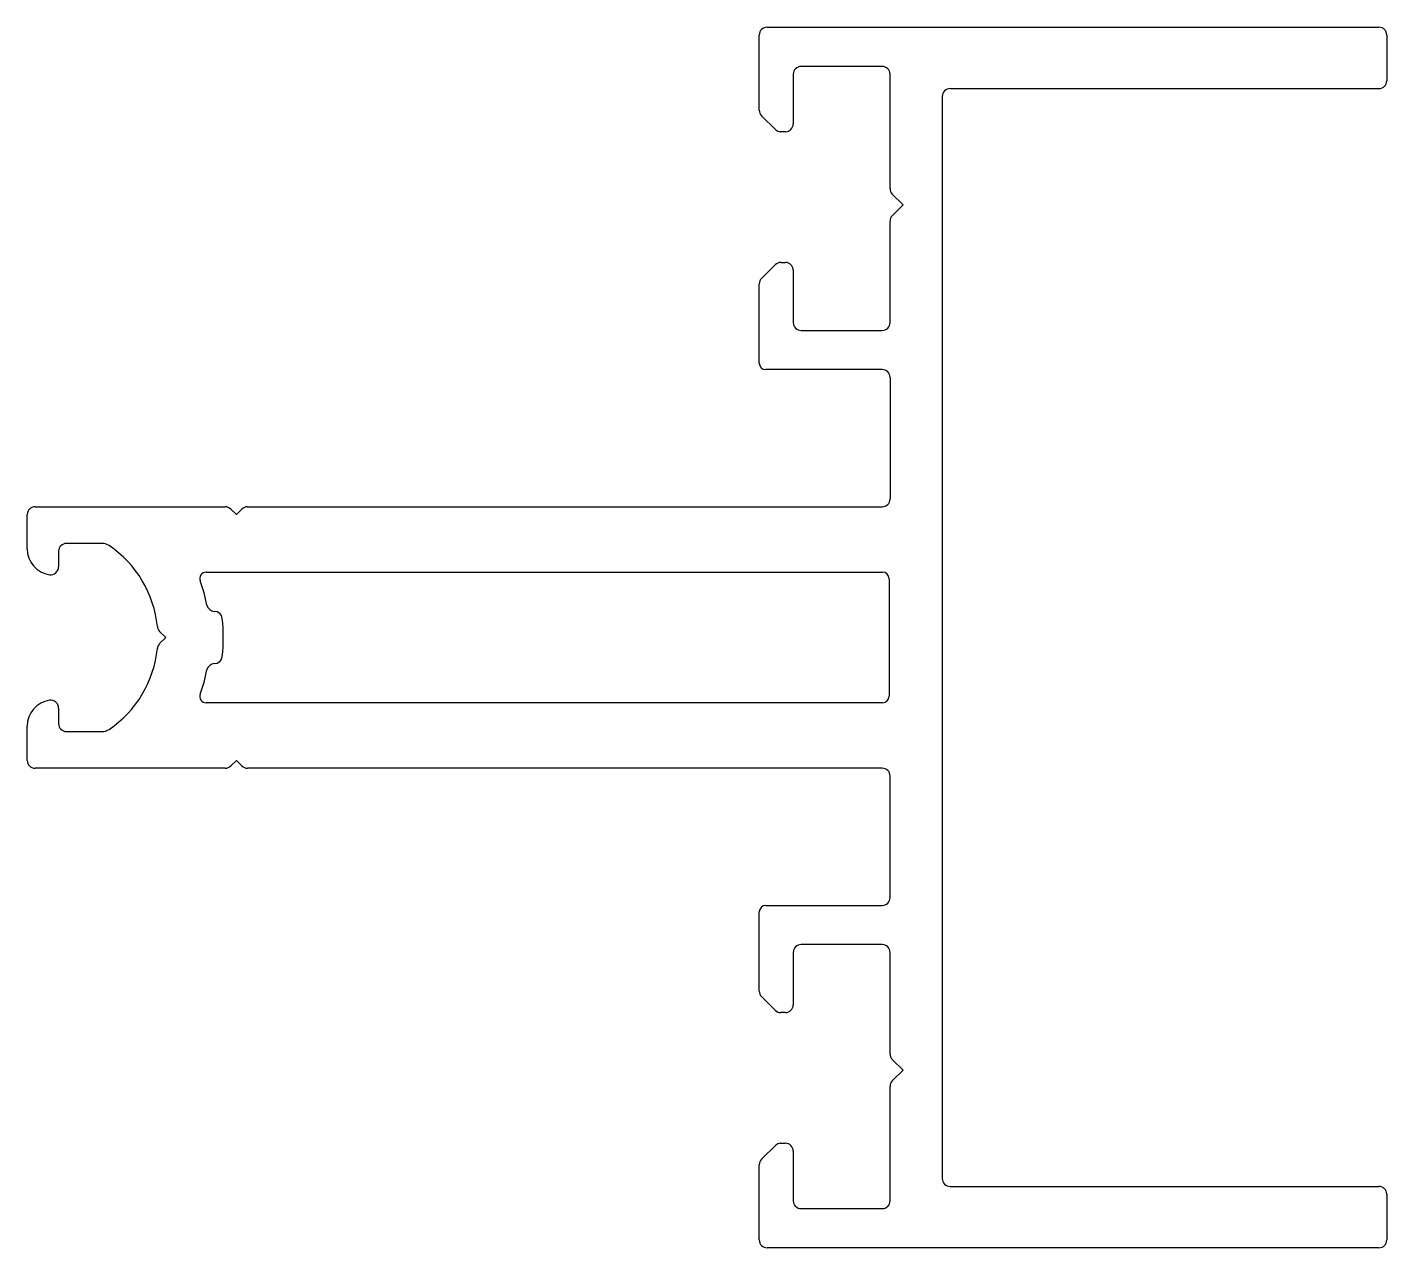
# Model space of a CAD drawing. Extents: x 2293.8 to 2345.8, y 1905.3 to 1952.
import ezdxf

# ---------------------------------------------------------------- set-up
doc = ezdxf.new("R2010")
doc.units = 0
doc.layers.get('0').update_dxf_attribs({"linetype": 'CONTINUOUS'})

msp = doc.modelspace()

# ---------------------------------------------------------------- linework, layer by layer
at = {"color": 0}
for p, q in [((2321.812, 1948.842), (2321.812, 1951.718)), ((2322.112, 1952.018), (2345.512, 1952.018)), ((2345.812, 1951.718), (2345.812, 1949.968)), ((2326.512, 1950.518), (2323.412, 1950.518)), ((2323.112, 1950.218), (2323.112, 1948.318)), ((2326.812, 1945.842), (2326.812, 1950.218)), ((2329.112, 1949.668), (2345.512, 1949.668)), ((2328.812, 1949.368), (2328.812, 1907.968)), ((2322.439, 1948.091), (2321.9, 1948.63)), ((2322.812, 1948.018), (2322.616, 1948.018)), ((2327.312, 1945.218), (2326.9, 1945.63)), ((2326.9, 1944.806), (2327.312, 1945.218)), ((2326.812, 1940.718), (2326.812, 1944.593)), ((2321.9, 1942.406), (2322.425, 1942.93)), ((2322.637, 1943.018), (2322.812, 1943.018)), ((2323.112, 1942.718), (2323.112, 1940.718)), ((2321.812, 1939.168), (2321.812, 1942.194)), ((2323.412, 1940.418), (2326.512, 1940.418)), ((2326.512, 1938.918), (2322.062, 1938.918)), ((2326.812, 1938.618), (2326.812, 1933.968)), ((2293.813, 1932.06), (2293.813, 1933.368)), ((2294.113, 1933.668), (2301.389, 1933.668)), ((2301.601, 1933.58), (2301.813, 1933.368)), ((2301.813, 1933.368), (2302.025, 1933.58)), ((2302.237, 1933.668), (2326.512, 1933.668)), ((2295.013, 1931.968), (2295.013, 1931.368)), ((2296.665, 1932.268), (2295.313, 1932.268)), ((2300.66, 1931.168), (2326.528, 1931.168)), ((2326.778, 1930.918), (2326.778, 1926.418)), ((2300.975, 1929.668), (2300.982, 1929.668)), ((2299.113, 1928.668), (2298.879, 1928.902)), ((2298.879, 1928.433), (2299.113, 1928.668)), ((2300.982, 1927.668), (2300.975, 1927.668)), ((2326.528, 1926.168), (2300.66, 1926.168)), ((2295.013, 1925.968), (2295.013, 1925.368)), ((2293.813, 1923.968), (2293.813, 1925.275)), ((2295.313, 1925.068), (2296.665, 1925.068)), ((2301.389, 1923.668), (2294.113, 1923.668)), ((2301.813, 1923.968), (2301.601, 1923.755)), ((2302.025, 1923.755), (2301.813, 1923.968)), ((2326.512, 1923.668), (2302.237, 1923.668)), ((2326.812, 1918.717), (2326.812, 1923.368)), ((2322.062, 1918.417), (2326.512, 1918.417)), ((2321.812, 1915.141), (2321.812, 1918.167)), ((2326.512, 1916.917), (2323.412, 1916.917)), ((2323.112, 1916.617), (2323.112, 1914.617)), ((2326.812, 1912.742), (2326.812, 1916.617)), ((2322.425, 1914.405), (2321.9, 1914.929)), ((2322.812, 1914.317), (2322.637, 1914.317)), ((2327.312, 1912.117), (2326.9, 1912.529)), ((2326.9, 1911.705), (2327.312, 1912.117)), ((2326.812, 1907.117), (2326.812, 1911.493)), ((2321.9, 1908.705), (2322.439, 1909.244)), ((2322.616, 1909.317), (2322.812, 1909.317)), ((2323.112, 1909.017), (2323.112, 1907.117)), ((2321.812, 1905.618), (2321.812, 1908.493)), ((2329.112, 1907.668), (2345.512, 1907.668)), ((2345.812, 1907.368), (2345.812, 1905.618)), ((2323.412, 1906.817), (2326.512, 1906.817)), ((2345.512, 1905.318), (2322.112, 1905.318))]:
    msp.add_line(p, q, dxfattribs=at)
for centre, radius, start, end in [((2322.112, 1951.718), 0.3, 90, 180), ((2345.512, 1951.718), 0.3, 0, 90), ((2323.412, 1950.218), 0.3, 90, 180), ((2326.512, 1950.218), 0.3, 0, 90), ((2329.112, 1949.368), 0.3, 90, 180), ((2345.512, 1949.968), 0.3, 270, 360), ((2322.112, 1948.842), 0.3, 180, 225), ((2322.616, 1948.268), 0.25, 225, 270), ((2322.812, 1948.318), 0.3, 270, 360), ((2327.112, 1945.842), 0.3, 180, 225), ((2327.112, 1944.593), 0.3, 135, 180), ((2322.637, 1942.718), 0.3, 90, 135), ((2322.812, 1942.718), 0.3, 0, 90), ((2322.112, 1942.194), 0.3, 135, 180), ((2323.412, 1940.718), 0.3, 180, 270), ((2326.512, 1940.718), 0.3, 270, 360), ((2322.062, 1939.168), 0.25, 180, 270), ((2326.512, 1938.618), 0.3, 0, 90), ((2326.512, 1933.968), 0.3, 270, 360), ((2294.113, 1933.368), 0.3, 90, 180), ((2301.389, 1933.368), 0.3, 45, 90), ((2302.237, 1933.368), 0.3, 90, 135), ((2294.813, 1932.06), 1, 180, 261.7868), ((2295.313, 1931.968), 0.3, 90, 180), ((2296.665, 1931.768), 0.5, 55.9836, 90), ((2294.573, 1928.668), 4.24, 5.6409, 55.9836), ((2294.713, 1931.367), 0.299, 261.6485, 0.1383), ((2300.66, 1930.918), 0.25, 90, 200.2848), ((2294.573, 1928.668), 6.24, 11.4654, 20.2848), ((2326.528, 1930.918), 0.25, 0, 90), ((2300.982, 1929.968), 0.3, 191.4654, 270), ((2300.975, 1929.368), 0.3, 6.2401, 90), ((2294.573, 1928.668), 6.74, 353.7599, 6.2401), ((2299.091, 1929.114), 0.3, 185.6409, 225), ((2294.573, 1928.668), 4.24, 304.0164, 354.3591), ((2299.091, 1928.221), 0.3, 135, 174.3591), ((2300.982, 1927.368), 0.3, 90, 168.5346), ((2300.975, 1927.968), 0.3, 270, 353.7599), ((2294.573, 1928.668), 6.24, 339.7152, 348.5346), ((2294.813, 1925.275), 1, 98.2132, 180), ((2294.717, 1925.972), 0.296, 359.105, 99.1082), ((2300.66, 1926.418), 0.25, 159.7152, 270), ((2326.528, 1926.418), 0.25, 270, 360), ((2295.313, 1925.368), 0.3, 180, 270), ((2296.665, 1925.568), 0.5, 270, 304.0164), ((2294.113, 1923.968), 0.3, 180, 270), ((2301.389, 1923.968), 0.3, 270, 315), ((2302.237, 1923.968), 0.3, 225, 270), ((2326.512, 1923.368), 0.3, 0, 90), ((2322.062, 1918.167), 0.25, 90, 180), ((2326.512, 1918.717), 0.3, 270, 360), ((2323.412, 1916.617), 0.3, 90, 180), ((2326.512, 1916.617), 0.3, 0, 90), ((2322.112, 1915.141), 0.3, 180, 225), ((2322.637, 1914.617), 0.3, 225, 270), ((2322.812, 1914.617), 0.3, 270, 360), ((2327.112, 1912.742), 0.3, 180, 225), ((2327.112, 1911.493), 0.3, 135, 180), ((2322.616, 1909.067), 0.25, 90, 135), ((2322.812, 1909.017), 0.3, 0, 90), ((2322.112, 1908.493), 0.3, 135, 180), ((2329.112, 1907.968), 0.3, 180, 270), ((2345.512, 1907.368), 0.3, 0, 90), ((2323.412, 1907.117), 0.3, 180, 270), ((2326.512, 1907.117), 0.3, 270, 360), ((2322.112, 1905.618), 0.3, 180, 270), ((2345.512, 1905.618), 0.3, 270, 360)]:
    msp.add_arc(centre, radius, start, end, dxfattribs=at)

doc.saveas('drawing.dxf')
